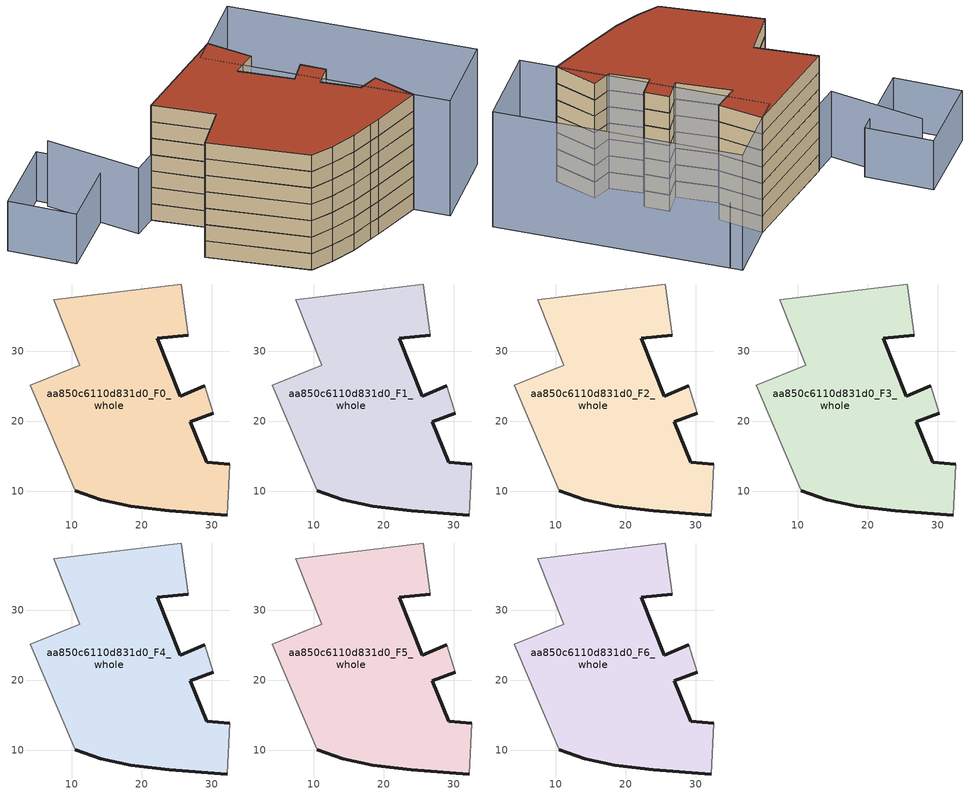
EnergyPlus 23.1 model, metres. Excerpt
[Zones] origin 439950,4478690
aa850c6110d831d0_F0_whole
 floor ground (EU_floor_Construction): 32.23,6.6 32.59,13.82 29.29,14.1 26.95,19.93 30.23,21.16 28.98,25.03 25.49,23.59 22.19,31.83 26.63,32.27 25.63,39.6 7.44,37.33 11.18,27.97 4.07,25.12 10.48,10.07 14.15,8.8 18.4,7.82 22.05,7.45 23.94,7.22 z0
 wall outside (EU_wall_Construction): 26.63,32.27 22.19,31.83 25.49,23.59 28.98,25.03 / 30.23,21.16 26.95,19.93 29.29,14.1 32.59,13.82 / 32.23,6.6 23.94,7.22 22.05,7.45 18.4,7.82 14.15,8.8 10.48,10.07 z0:3
 wall adiabatic (EU_wall_Construction): 10.48,10.07 4.07,25.12 11.18,27.97 7.44,37.33 25.63,39.6 26.63,32.27 / 28.98,25.03 30.23,21.16 / 32.59,13.82 32.23,6.6 z0:3
aa850c6110d831d0_F1_whole
 floor to aa850c6110d831d0_F0_whole (EU_floor_Construction): 32.23,6.6 32.59,13.82 29.29,14.1 26.95,19.93 30.23,21.16 28.98,25.03 25.49,23.59 22.19,31.83 26.63,32.27 25.63,39.6 7.44,37.33 11.18,27.97 4.07,25.12 10.48,10.07 14.15,8.8 18.4,7.82 22.05,7.45 23.94,7.22 z3
 wall outside (EU_wall_Construction): 26.63,32.27 22.19,31.83 25.49,23.59 28.98,25.03 / 30.23,21.16 26.95,19.93 29.29,14.1 32.59,13.82 / 32.23,6.6 23.94,7.22 22.05,7.45 18.4,7.82 14.15,8.8 10.48,10.07 z3:6
 wall adiabatic (EU_wall_Construction): 10.48,10.07 4.07,25.12 11.18,27.97 7.44,37.33 25.63,39.6 26.63,32.27 / 28.98,25.03 30.23,21.16 / 32.59,13.82 32.23,6.6 z3:6
aa850c6110d831d0_F2_whole
 floor to aa850c6110d831d0_F1_whole (EU_floor_Construction): 32.23,6.6 32.59,13.82 29.29,14.1 26.95,19.93 30.23,21.16 28.98,25.03 25.49,23.59 22.19,31.83 26.63,32.27 25.63,39.6 7.44,37.33 11.18,27.97 4.07,25.12 10.48,10.07 14.15,8.8 18.4,7.82 22.05,7.45 23.94,7.22 z6
 wall outside (EU_wall_Construction): 26.63,32.27 22.19,31.83 25.49,23.59 28.98,25.03 / 30.23,21.16 26.95,19.93 29.29,14.1 32.59,13.82 / 32.23,6.6 23.94,7.22 22.05,7.45 18.4,7.82 14.15,8.8 10.48,10.07 z6:9
 wall adiabatic (EU_wall_Construction): 10.48,10.07 4.07,25.12 11.18,27.97 7.44,37.33 25.63,39.6 26.63,32.27 / 28.98,25.03 30.23,21.16 / 32.59,13.82 32.23,6.6 z6:9
aa850c6110d831d0_F3_whole
 floor to aa850c6110d831d0_F2_whole (EU_floor_Construction): 32.23,6.6 32.59,13.82 29.29,14.1 26.95,19.93 30.23,21.16 28.98,25.03 25.49,23.59 22.19,31.83 26.63,32.27 25.63,39.6 7.44,37.33 11.18,27.97 4.07,25.12 10.48,10.07 14.15,8.8 18.4,7.82 22.05,7.45 23.94,7.22 z9
 wall outside (EU_wall_Construction): 26.63,32.27 22.19,31.83 25.49,23.59 28.98,25.03 / 30.23,21.16 26.95,19.93 29.29,14.1 32.59,13.82 / 32.23,6.6 23.94,7.22 22.05,7.45 18.4,7.82 14.15,8.8 10.48,10.07 z9:12
 wall adiabatic (EU_wall_Construction): 10.48,10.07 4.07,25.12 11.18,27.97 7.44,37.33 25.63,39.6 26.63,32.27 / 28.98,25.03 30.23,21.16 / 32.59,13.82 32.23,6.6 z9:12
aa850c6110d831d0_F4_whole
 floor to aa850c6110d831d0_F3_whole (EU_floor_Construction): 32.23,6.6 32.59,13.82 29.29,14.1 26.95,19.93 30.23,21.16 28.98,25.03 25.49,23.59 22.19,31.83 26.63,32.27 25.63,39.6 7.44,37.33 11.18,27.97 4.07,25.12 10.48,10.07 14.15,8.8 18.4,7.82 22.05,7.45 23.94,7.22 z12
 wall outside (EU_wall_Construction): 26.63,32.27 22.19,31.83 25.49,23.59 28.98,25.03 / 30.23,21.16 26.95,19.93 29.29,14.1 32.59,13.82 / 32.23,6.6 23.94,7.22 22.05,7.45 18.4,7.82 14.15,8.8 10.48,10.07 z12:15
 wall adiabatic (EU_wall_Construction): 10.48,10.07 4.07,25.12 11.18,27.97 7.44,37.33 25.63,39.6 26.63,32.27 / 28.98,25.03 30.23,21.16 / 32.59,13.82 32.23,6.6 z12:15
aa850c6110d831d0_F5_whole
 floor to aa850c6110d831d0_F4_whole (EU_floor_Construction): 32.23,6.6 32.59,13.82 29.29,14.1 26.95,19.93 30.23,21.16 28.98,25.03 25.49,23.59 22.19,31.83 26.63,32.27 25.63,39.6 7.44,37.33 11.18,27.97 4.07,25.12 10.48,10.07 14.15,8.8 18.4,7.82 22.05,7.45 23.94,7.22 z15
 wall outside (EU_wall_Construction): 26.63,32.27 22.19,31.83 25.49,23.59 28.98,25.03 / 30.23,21.16 26.95,19.93 29.29,14.1 32.59,13.82 / 32.23,6.6 23.94,7.22 22.05,7.45 18.4,7.82 14.15,8.8 10.48,10.07 z15:18
 wall adiabatic (EU_wall_Construction): 10.48,10.07 4.07,25.12 11.18,27.97 7.44,37.33 25.63,39.6 26.63,32.27 / 28.98,25.03 30.23,21.16 / 32.59,13.82 32.23,6.6 z15:18
aa850c6110d831d0_F6_whole
 floor to aa850c6110d831d0_F5_whole (EU_floor_Construction): 32.23,6.6 32.59,13.82 29.29,14.1 26.95,19.93 30.23,21.16 28.98,25.03 25.49,23.59 22.19,31.83 26.63,32.27 25.63,39.6 7.44,37.33 11.18,27.97 4.07,25.12 10.48,10.07 14.15,8.8 18.4,7.82 22.05,7.45 23.94,7.22 z18
 wall outside (EU_wall_Construction): 26.63,32.27 22.19,31.83 25.49,23.59 28.98,25.03 / 30.23,21.16 26.95,19.93 29.29,14.1 32.59,13.82 / 32.23,6.6 23.94,7.22 22.05,7.45 18.4,7.82 14.15,8.8 10.48,10.07 z18:21
 wall adiabatic (EU_wall_Construction): 10.48,10.07 4.07,25.12 11.18,27.97 7.44,37.33 25.63,39.6 26.63,32.27 / 28.98,25.03 30.23,21.16 / 32.59,13.82 32.23,6.6 z18:21
 roof outside (EU_roof_Construction): 25.63,39.6 26.63,32.27 22.19,31.83 25.49,23.59 28.98,25.03 30.23,21.16 26.95,19.93 29.29,14.1 32.59,13.82 32.23,6.6 23.94,7.22 22.05,7.45 18.4,7.82 14.15,8.8 10.48,10.07 4.07,25.12 11.18,27.97 7.44,37.33 z21
shading: 35.3,42.74 47.4,5.47 / 47.4,5.47 34.01,1.12 / 34.01,1.12 21.91,38.39 / 21.91,38.39 35.3,42.74 z0:21; 35.91,40.87 3.47,36.78 / 3.47,36.78 1.54,52.08 z0:12; 4.84,43.86 -8.25,39.98 / -8.25,39.98 -11.35,50.42 / -11.35,50.42 1.74,54.3 / 1.74,54.3 4.84,43.86 z0:9
[Building]
EU S2 Campaign: North Axis=0; Terrain=City; Solar Distribution=FullExterior
[Site:Location]
Madrid: Latitude=40.5; Longitude=-3.5; Time Zone=1; Elevation=609
[SizingPeriod:WeatherFileDays]
AnnualSizingPeriod: Begin Month=1; Begin Day of Month=1; End Month=12; End Day of Month=31; Day of Week for Start Day=Monday; Use Weather File Daylight Saving Period=No; Use Weather File Rain and Snow Indicators=No
[MATERIAL]
EU_InternalMass_Material: Roughness=MediumRough; Thickness=0.1; Conductivity=1; Density=1800; Specific Heat=900; Thermal Absorptance=0.9; Solar Absorptance=0.7; Visible Absorptance=0.7
[MATERIAL:NOMASS] Roughness=MediumRough; Thermal Absorptance=0.9; Solar Absorptance=0.7; Visible Absorptance=0.7
Name | Thermal Resistance
EU_wall_NoMass | 0.459673
EU_roof_NoMass | 0.495815
EU_floor_NoMass | 0.788942
[CONSTRUCTION]
EU_wall_Construction: EU_wall_NoMass
EU_roof_Construction: EU_roof_NoMass
EU_floor_Construction: EU_floor_NoMass
EU_InternalMass_Construction: EU_InternalMass_Material
[ZONE] Type=1; Multiplier=1; Ceiling Height=autocalculate; Volume=1794.85; Floor Area=autocalculate; Part of Total Floor Area=Yes
aa850c6110d831d0_F0_whole; aa850c6110d831d0_F1_whole; aa850c6110d831d0_F2_whole; aa850c6110d831d0_F3_whole; aa850c6110d831d0_F4_whole; aa850c6110d831d0_F5_whole; aa850c6110d831d0_F6_whole
[INTERNALMASS] Construction=EU_InternalMass_Construction; Surface Area=545.878
Name | Zone or ZoneList
aa850c6110d831d0_F0_whole_EU_InternalMass | aa850c6110d831d0_F0_whole
aa850c6110d831d0_F1_whole_EU_InternalMass | aa850c6110d831d0_F1_whole
aa850c6110d831d0_F2_whole_EU_InternalMass | aa850c6110d831d0_F2_whole
aa850c6110d831d0_F3_whole_EU_InternalMass | aa850c6110d831d0_F3_whole
aa850c6110d831d0_F4_whole_EU_InternalMass | aa850c6110d831d0_F4_whole
aa850c6110d831d0_F5_whole_EU_InternalMass | aa850c6110d831d0_F5_whole
aa850c6110d831d0_F6_whole_EU_InternalMass | aa850c6110d831d0_F6_whole
[OTHEREQUIPMENT] Fuel Type=Electricity; Design Level Calculation Method=Watts/Area; Power per Zone Floor Area=1; Fraction Latent=0; Fraction Radiant=0; Fraction Lost=0; Carbon Dioxide Generation Rate=0; EndUse Subcategory=EU_Step8_InternalGains
Name | Zone or ZoneList or Space or SpaceList | Schedule
EU_Step8_InternalGain_aa850c6110d831d0_F0_whole_f000 | aa850c6110d831d0_F0_whole | EU_Step8_GainSchedule_aa850c6110d831d0_F0_whole_f000
EU_Step8_InternalGain_aa850c6110d831d0_F1_whole_f000 | aa850c6110d831d0_F1_whole | EU_Step8_GainSchedule_aa850c6110d831d0_F1_whole_f000
EU_Step8_InternalGain_aa850c6110d831d0_F2_whole_f000 | aa850c6110d831d0_F2_whole | EU_Step8_GainSchedule_aa850c6110d831d0_F2_whole_f000
EU_Step8_InternalGain_aa850c6110d831d0_F3_whole_f000 | aa850c6110d831d0_F3_whole | EU_Step8_GainSchedule_aa850c6110d831d0_F3_whole_f000
EU_Step8_InternalGain_aa850c6110d831d0_F4_whole_f000 | aa850c6110d831d0_F4_whole | EU_Step8_GainSchedule_aa850c6110d831d0_F4_whole_f000
EU_Step8_InternalGain_aa850c6110d831d0_F5_whole_f000 | aa850c6110d831d0_F5_whole | EU_Step8_GainSchedule_aa850c6110d831d0_F5_whole_f000
EU_Step8_InternalGain_aa850c6110d831d0_F6_whole_f000 | aa850c6110d831d0_F6_whole | EU_Step8_GainSchedule_aa850c6110d831d0_F6_whole_f000
[ZONEVENTILATION:DESIGNFLOWRATE] Schedule=EU_AlwaysOn; Design Flow Rate Calculation Method=AirChanges/Hour; Air Changes per Hour=0.719161; Ventilation Type=Natural; Fan Pressure Rise=0; Fan Total Efficiency=1; Constant Term Coefficient=1; Temperature Term Coefficient=0; Velocity Term Coefficient=0; Velocity Squared Term Coefficient=0; Minimum Indoor Temperature=-100; Maximum Indoor Temperature=100; Delta Temperature=-100; Minimum Outdoor Temperature=-100; Maximum Outdoor Temperature=100; Maximum Wind Speed=40
Name | Zone or ZoneList or Space or SpaceList
EU_ConstantAir_aa850c6110d831d0_F0_whole | aa850c6110d831d0_F0_whole
EU_ConstantAir_aa850c6110d831d0_F1_whole | aa850c6110d831d0_F1_whole
EU_ConstantAir_aa850c6110d831d0_F2_whole | aa850c6110d831d0_F2_whole
EU_ConstantAir_aa850c6110d831d0_F3_whole | aa850c6110d831d0_F3_whole
EU_ConstantAir_aa850c6110d831d0_F4_whole | aa850c6110d831d0_F4_whole
EU_ConstantAir_aa850c6110d831d0_F5_whole | aa850c6110d831d0_F5_whole
EU_ConstantAir_aa850c6110d831d0_F6_whole | aa850c6110d831d0_F6_whole
[HVACTEMPLATE:THERMOSTAT] Constant Heating Setpoint=20; Constant Cooling Setpoint=50
EU_HeatOnly_aa850c6110d831d0_F0_whole; EU_HeatOnly_aa850c6110d831d0_F1_whole; EU_HeatOnly_aa850c6110d831d0_F2_whole; EU_HeatOnly_aa850c6110d831d0_F3_whole; EU_HeatOnly_aa850c6110d831d0_F4_whole; EU_HeatOnly_aa850c6110d831d0_F5_whole; EU_HeatOnly_aa850c6110d831d0_F6_whole
[HVACTEMPLATE:ZONE:IDEALLOADSAIRSYSTEM] System Availability Schedule=EU_AlwaysOn; Maximum Heating Supply Air Temperature=50; Minimum Cooling Supply Air Temperature=13; Maximum Heating Supply Air Humidity Ratio=0.0156; Minimum Cooling Supply Air Humidity Ratio=0.0077; Heating Limit=NoLimit; Cooling Limit=NoLimit; Heating Availability Schedule=EU_AlwaysOn; Cooling Availability Schedule=EU_CoolingOff; Dehumidification Control Type=ConstantSensibleHeatRatio; Cooling Sensible Heat Ratio=0.7; Dehumidification Setpoint=60; Humidification Control Type=None; Humidification Setpoint=30; Outdoor Air Method=None; Outdoor Air Flow Rate per Person=0.00944; Outdoor Air Flow Rate per Zone Floor Area=0; Outdoor Air Flow Rate per Zone=0; Demand Controlled Ventilation Type=None; Outdoor Air Economizer Type=NoEconomizer; Heat Recovery Type=None; Sensible Heat Recovery Effectiveness=0.7; Latent Heat Recovery Effectiveness=0.65
Name | Template Thermostat
aa850c6110d831d0_F0_whole | EU_HeatOnly_aa850c6110d831d0_F0_whole
aa850c6110d831d0_F1_whole | EU_HeatOnly_aa850c6110d831d0_F1_whole
aa850c6110d831d0_F2_whole | EU_HeatOnly_aa850c6110d831d0_F2_whole
aa850c6110d831d0_F3_whole | EU_HeatOnly_aa850c6110d831d0_F3_whole
aa850c6110d831d0_F4_whole | EU_HeatOnly_aa850c6110d831d0_F4_whole
aa850c6110d831d0_F5_whole | EU_HeatOnly_aa850c6110d831d0_F5_whole
aa850c6110d831d0_F6_whole | EU_HeatOnly_aa850c6110d831d0_F6_whole
[SIZING:ZONE] Zone Cooling Design Supply Air Temperature Input Method=SupplyAirTemperature; Zone Cooling Design Supply Air Temperature=13; Zone Heating Design Supply Air Temperature Input Method=SupplyAirTemperature; Zone Heating Design Supply Air Temperature=50; Zone Cooling Design Supply Air Humidity Ratio=0.008; Zone Heating Design Supply Air Humidity Ratio=0.008; Cooling Design Air Flow Method=DesignDay; Cooling Design Air Flow Rate=0; Cooling Minimum Air Flow per Zone Floor Area=0.000762; Cooling Minimum Air Flow=0; Cooling Minimum Air Flow Fraction=0.2; Heating Design Air Flow Method=DesignDay; Heating Design Air Flow Rate=0; Heating Maximum Air Flow per Zone Floor Area=0.002032; Heating Maximum Air Flow=0.141576; Heating Maximum Air Flow Fraction=0.3; Account for Dedicated Outdoor Air System=No; Dedicated Outdoor Air System Control Strategy=NeutralSupplyAir; Dedicated Outdoor Air Low Setpoint Temperature for Design=autosize; Dedicated Outdoor Air High Setpoint Temperature for Design=autosize; Zone Load Sizing Method=Sensible Load Only No Latent Load; Zone Latent Cooling Design Supply Air Humidity Ratio Input Method=HumidityRatioDifference; Zone Cooling Design Supply Air Humidity Ratio Difference=0.005; Zone Latent Heating Design Supply Air Humidity Ratio Input Method=HumidityRatioDifference; Zone Humidification Design Supply Air Humidity Ratio Difference=0.005
aa850c6110d831d0_F0_whole; aa850c6110d831d0_F1_whole; aa850c6110d831d0_F2_whole; aa850c6110d831d0_F3_whole; aa850c6110d831d0_F4_whole; aa850c6110d831d0_F5_whole; aa850c6110d831d0_F6_whole
[SCHEDULE:CONSTANT]
Name | Hourly Value
EU_AlwaysOn | 1
EU_CoolingOff | 0
[SCHEDULE:FILE] Column Number=1; Rows to Skip at Top=0; Number of Hours of Data=8760; Column Separator=Comma; Interpolate to Timestep=No; Minutes per Item=60; Adjust Schedule for Daylight Savings=Yes
Name | File
EU_Step8_GainSchedule_aa850c6110d831d0_F0_whole_f000 | ../../schedules/aa850c6110d831d0/aa850c6110d831d0_F0_whole_f000_gain.csv
EU_Step8_GainSchedule_aa850c6110d831d0_F1_whole_f000 | ../../schedules/aa850c6110d831d0/aa850c6110d831d0_F1_whole_f000_gain.csv
EU_Step8_GainSchedule_aa850c6110d831d0_F2_whole_f000 | ../../schedules/aa850c6110d831d0/aa850c6110d831d0_F2_whole_f000_gain.csv
EU_Step8_GainSchedule_aa850c6110d831d0_F3_whole_f000 | ../../schedules/aa850c6110d831d0/aa850c6110d831d0_F3_whole_f000_gain.csv
EU_Step8_GainSchedule_aa850c6110d831d0_F4_whole_f000 | ../../schedules/aa850c6110d831d0/aa850c6110d831d0_F4_whole_f000_gain.csv
EU_Step8_GainSchedule_aa850c6110d831d0_F5_whole_f000 | ../../schedules/aa850c6110d831d0/aa850c6110d831d0_F5_whole_f000_gain.csv
EU_Step8_GainSchedule_aa850c6110d831d0_F6_whole_f000 | ../../schedules/aa850c6110d831d0/aa850c6110d831d0_F6_whole_f000_gain.csv
